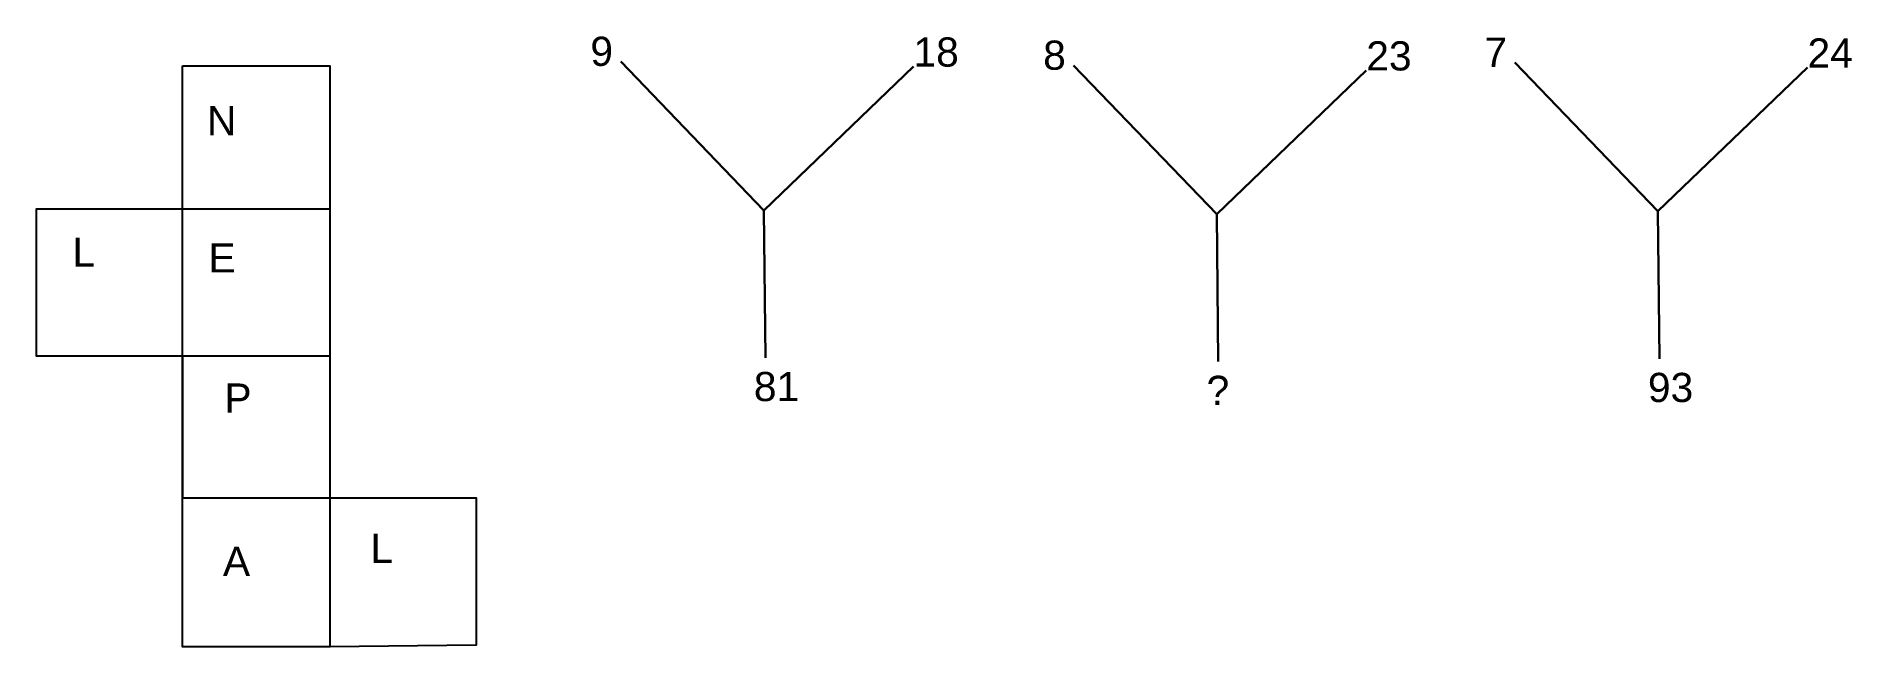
# Model space of a CAD drawing. Header units: inches. Extents: x 17.5 to 48.6, y 7.5 to 17.9.
import ezdxf

# ---------------------------------------------------------------- set-up
doc = ezdxf.new("R2010")
doc.units = ezdxf.units.IN
doc.header["$MEASUREMENT"] = 0
doc.styles.get("Standard").update_dxf_attribs({"font": 'arial.ttf'})

msp = doc.modelspace()

# ---------------------------------------------------------------- linework, layer by layer
at = {"lineweight": 30}
for p, q in [((27.495, 17.511), (29.948, 14.961)), ((29.948, 14.961), (32.509, 17.425)), ((35.251, 17.445), (37.704, 14.895)), ((42.809, 17.495), (45.262, 14.945)), ((37.704, 14.895), (40.265, 17.359)), ((45.262, 14.945), (47.823, 17.408)), ((29.948, 14.961), (29.973, 12.436)), ((45.262, 14.945), (45.287, 12.42)), ((37.704, 14.895), (37.728, 12.37))]:
    msp.add_line(p, q, dxfattribs=at)
for p, q in [((19.987, 14.986), (22.514, 14.986)), ((22.514, 14.986), (22.514, 12.461)), ((22.514, 12.461), (19.987, 12.461)), ((19.987, 12.461), (19.987, 10.034)), ((19.987, 10.034), (22.514, 10.034))]:
    msp.add_line(p, q)
msp.add_lwpolyline([(19.987, 17.437), (22.514, 17.437), (22.514, 7.484), (19.987, 7.484)], close=True)
for points in [[(19.987, 12.461), (17.485, 12.461), (17.485, 14.986), (19.987, 14.986)], [(22.514, 10.034), (25.017, 10.034), (25.017, 7.509), (22.514, 7.484)]]:
    msp.add_lwpolyline(points)

# ---------------------------------------------------------------- texts
for s, p in [('9', (26.975, 17.437)), ('18', (32.509, 17.425)), ('8', (34.73, 17.371)), ('23', (40.265, 17.359)), ('7', (42.289, 17.421)), ('24', (47.823, 17.408)), ('N', (20.408, 16.249)), ('L', (18.104, 13.996)), ('E', (20.433, 13.897)), ('81', (29.775, 11.693)), ('?', (37.53, 11.627)), ('93', (45.089, 11.677)), ('P', (20.706, 11.495)), ('L', (23.208, 8.92)), ('A', (20.681, 8.697))]:
    msp.add_text(s, height=0.5).set_placement(p)

doc.saveas('drawing.dxf')
